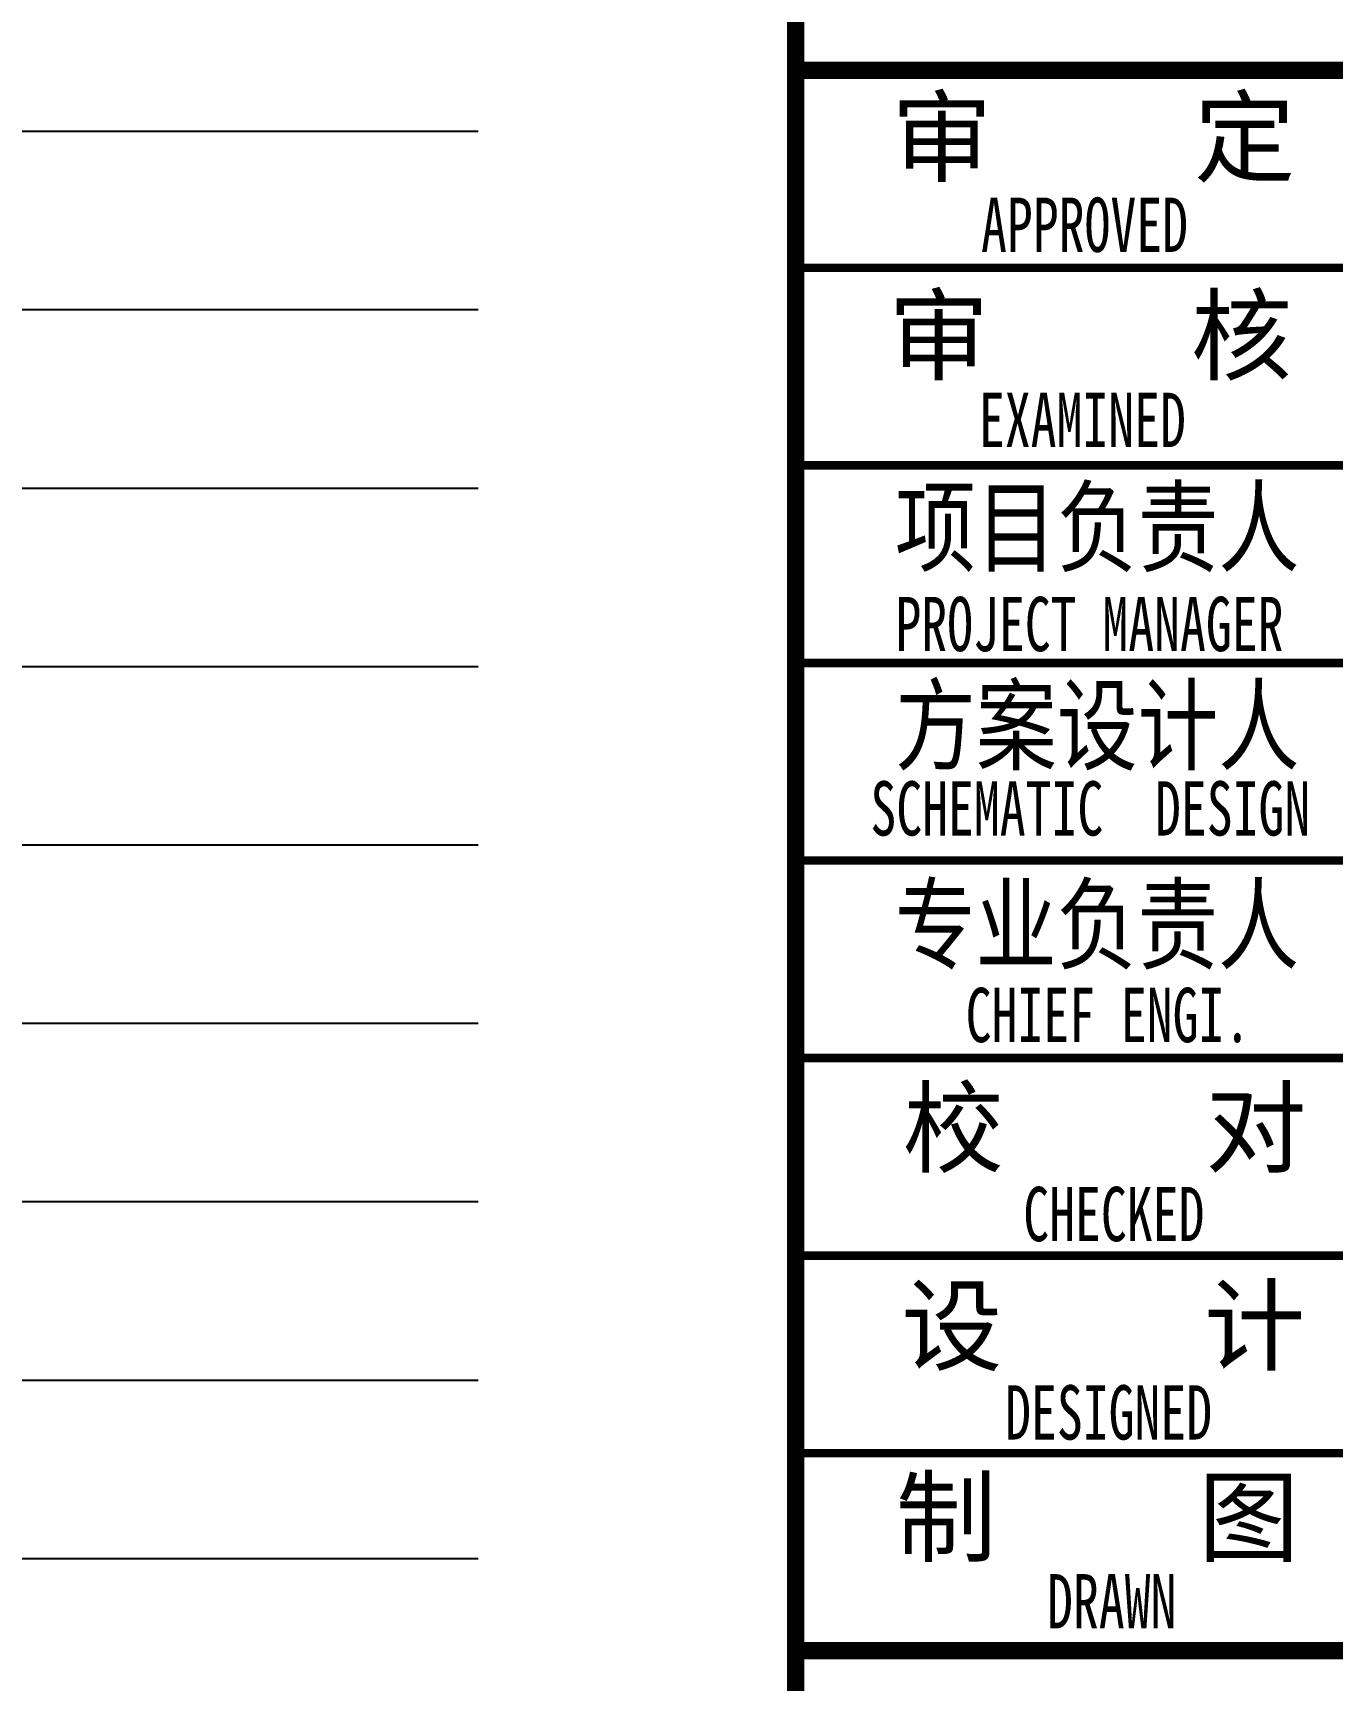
# Model space of a CAD drawing. Extents: x 2803505 to 5851001, y -1372902 to 24339.
# Drawn here: x 2881815 to 2887075, y -622172 to -615502 of the extents above; entities that cross this region are included whole.
import ezdxf
from ezdxf.enums import TextEntityAlignment as Align

# ---------------------------------------------------------------- set-up
doc = ezdxf.new("R2010")
doc.units = 0
doc.header["$LTSCALE"] = 1000
doc.header["$MEASUREMENT"] = 0
for name, color, linetype in [('!!电气', 1, 'CONTINUOUS'), ('TEL_TEXT', 7, 'CONTINUOUS'), ('图签文字', 4, 'CONTINUOUS')]:
    doc.layers.add(name, color=color, linetype=linetype)
doc.layers.add('图框', color=147, linetype='CONTINUOUS', lineweight=20)
doc.styles.add('建筑图签-1', font='simhei.ttf', dxfattribs={"width": 0.7})

# ---------------------------------------------------------------- blocks, each defined once
blk = doc.blocks.new('A$C3F294DF5')
at = {"layer": '图框'}
for points, const_width in [([(-7000, -700), (-7000, 39300)], 70), ([(0, 12500.3), (-7000, 12500.3)], 70), ([(-7000, 12500.3), (0, 12500.3)], 70), ([(-7000, 11700.3), (0, 11700.3)], 35), ([(-7000, 10900.3), (0, 10900.3)], 35), ([(-7000, 10100.3), (0, 10100.3)], 35), ([(-7000, 9300.3), (0, 9300.3)], 35), ([(-7000, 8500.3), (0, 8500.3)], 35), ([(-7000, 7700.3), (0, 7700.3)], 35), ([(-7000, 6900.3), (0, 6900.3)], 35), ([(-7000, 6100.3), (0, 6100.3)], 70)]:
    blk.add_lwpolyline(points, dxfattribs=dict(at, const_width=const_width))
at = {"layer": '图签文字', "color": 7, "style": '建筑图签-1'}
for s, p in [('审    定', (-6612.3, 12079.2)), ('审    核', (-6625.4, 11276.9)), ('校    对', (-6566.7, 8068.2)), ('设    计', (-6572.1, 7266.5)), ('制    图', (-6595.1, 6491.7))]:
    blk.add_text(s, height=300, dxfattribs=at).set_placement(p)
at = {"layer": '图签文字', "style": '建筑图签-1', "width": 0.7}
for s, p in [('APPROVED ', (-6249.4, 11764.7)), ('EXAMINED  ', (-6258, 10974.2, -1799)), ('PROJECT MANAGER', (-6596.1, 10148, -1799)), ('SCHEMATIC  DESIGN', (-6697.4, 9401.4, -1799))]:
    blk.add_text(s, height=220, dxfattribs=at).set_placement(p)
at = {"layer": '图签文字', "color": 7, "style": '建筑图签-1', "width": 0.8}
for s, p in [('项目负责人', (-6597.5, 10500.7)), ('方案设计人', (-6597.5, 9698.1)), ('专业负责人', (-6598.8, 8891.6))]:
    blk.add_text(s, height=300, dxfattribs=at).set_placement(p)
at = {"layer": '图签文字', "style": '建筑图签-1', "width": 0.7}
for s, p in [('CHIEF ENGI.', (-5735.5, 8674.8)), ('CHECKED  ', (-5607, 7868.8)), ('DESIGNED ', (-5680.4, 7065.5)), (' DRAWN   ', (-5615.4, 6300.5))]:
    blk.add_text(s, height=220, dxfattribs=at).set_placement(p, align=Align.MIDDLE)

msp = doc.modelspace()

# ---------------------------------------------------------------- linework, layer by layer
at = {"layer": 'TEL_TEXT', "color": 0}
for p, q in [((2862248.3, -615900), (2883618.4, -615900)), ((2862248.3, -616622.5), (2883618.4, -616622.5)), ((2862248.3, -617345), (2883618.4, -617345)), ((2862248.3, -618067.4), (2883618.4, -618067.4)), ((2862248.3, -618789.9), (2883618.4, -618789.9)), ((2862248.3, -619512.3), (2883618.4, -619512.3)), ((2862248.3, -620234.8), (2883618.4, -620234.8)), ((2862248.3, -620957.2), (2883618.4, -620957.2)), ((2862248.3, -621679.7), (2883618.4, -621679.7))]:
    msp.add_line(p, q, dxfattribs=at)

# ---------------------------------------------------------------- block references
at = {"layer": '!!电气'}
msp.add_blockref('A$C3F294DF5', (2891903.5, -628153.6), dxfattribs=at)

doc.saveas('drawing.dxf')
